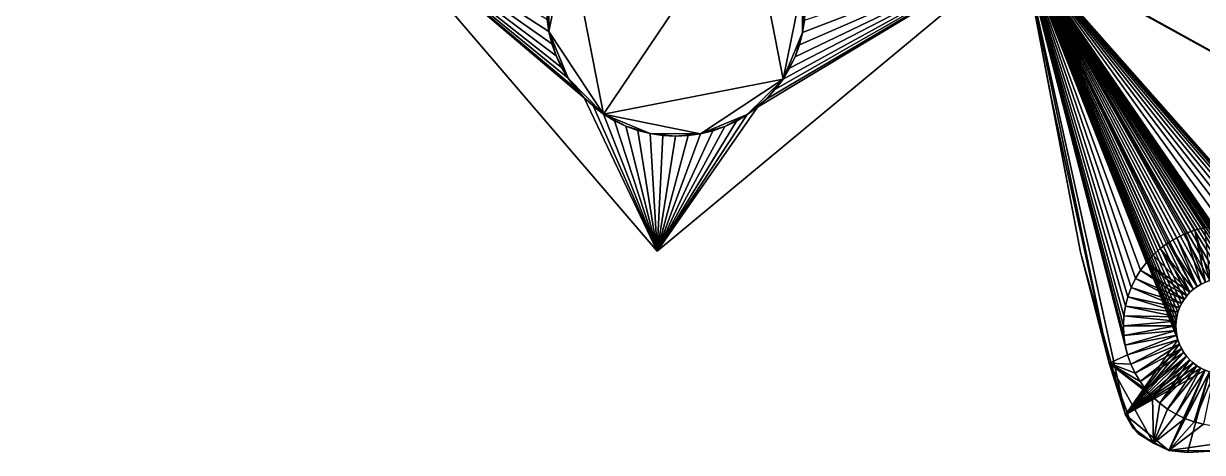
# Model space of a CAD drawing. Extents: x -90 to 90, y -51 to 49.
# Drawn here: x 31.41 to 69.26, y -50.86 to -37.09 of the extents above; entities that cross this region are included whole.
import ezdxf

# ---------------------------------------------------------------- set-up
doc = ezdxf.new("R2010")
doc.units = 0

msp = doc.modelspace()

# ---------------------------------------------------------------- linework, layer by layer
for points in [[(63.477, -34.648, 2), (71.208, -45.958, 2), (67.036, -10.72, 2)], [(71.208, -45.958, 2), (67.1, -10.856, 2), (67.036, -10.72, 2)], [(71.285, -46.087, 2), (67.176, -10.985, 2), (67.1, -10.856, 2)], [(71.208, -45.958, 2), (71.285, -46.087, 2), (67.1, -10.856, 2)], [(71.348, -46.223, 2), (77.166, -26.539, 2), (67.176, -10.985, 2)], [(71.285, -46.087, 2), (71.348, -46.223, 2), (67.176, -10.985, 2)], [(79.31, -38.386, 0), (29.352, -15.78, 0), (29.326, -15.768, 0)], [(79.068, -38.058, 0), (79.31, -38.386, 0), (29.326, -15.768, 0)], [(78.86, -37.708, 0), (79.068, -38.058, 0), (29.326, -15.768, 0)], [(78.688, -37.339, 0), (78.86, -37.708, 0), (29.326, -15.768, 0)], [(78.552, -36.955, 0), (78.688, -37.339, 0), (29.326, -15.768, 0)], [(79.582, -38.689, 0), (29.611, -15.904, 0), (29.352, -15.78, 0)], [(79.31, -38.386, 0), (79.582, -38.689, 0), (29.352, -15.78, 0)], [(81.784, -44.737, 0), (63.477, -34.648, 0), (29.611, -15.904, 0)], [(79.883, -38.964, 0), (81.784, -44.737, 0), (29.611, -15.904, 0)], [(79.582, -38.689, 0), (79.883, -38.964, 0), (29.611, -15.904, 0)], [(50.031, -39.998, 0.2), (48.907, -34.238, 0.2), (54.668, -33.114, 0.2)], [(54.668, -33.114, 0.2), (55.791, -38.875, 0.2), (50.031, -39.998, 0.2)], [(54.668, -33.114, 0.2), (56.422, -35.762, 0.2), (55.791, -38.875, 0.2)], [(42.509, -33.617, 2), (51.75, -44.395, 2), (63.477, -34.648, 2)], [(42.509, -33.617, 0), (48.218, -36.947, 0), (48.276, -37.35, 0)], [(42.509, -33.617, 0), (48.276, -37.35, 0), (48.373, -37.746, 0)], [(42.509, -33.617, 0), (48.373, -37.746, 0), (48.509, -38.13, 0)], [(42.509, -33.617, 0), (48.509, -38.13, 0), (48.682, -38.499, 0)], [(49.404, -39.48, 0), (51.75, -44.395, 0), (42.509, -33.617, 0)], [(49.131, -39.177, 0), (49.404, -39.48, 0), (42.509, -33.617, 0)], [(42.509, -33.617, 0), (48.682, -38.499, 0), (48.89, -38.849, 0)], [(42.509, -33.617, 0), (48.89, -38.849, 0), (49.131, -39.177, 0)], [(51.75, -44.395, 0), (51.75, -44.395, 2), (42.509, -33.617, 2)], [(51.75, -44.395, 0), (42.509, -33.617, 2), (42.509, -33.617, 0)], [(48.276, -37.35, 0.2), (48.282, -35.731, 0.2), (48.907, -34.238, 0.2)], [(50.031, -39.998, 0.2), (48.276, -37.35, 0.2), (48.907, -34.238, 0.2)], [(63.477, -34.648, 0), (51.75, -44.395, 0), (54.97, -39.774, 0)], [(63.477, -34.648, 0), (63.477, -34.648, 2), (51.75, -44.395, 2)], [(63.477, -34.648, 0), (51.75, -44.395, 2), (51.75, -44.395, 0)], [(63.477, -34.648, 0), (54.97, -39.774, 0), (55.273, -39.502, 0)], [(63.477, -34.648, 0), (55.273, -39.502, 0), (55.547, -39.201, 0)], [(63.477, -34.648, 0), (55.547, -39.201, 0), (55.791, -38.875, 0)], [(63.477, -34.648, 0), (55.791, -38.875, 0), (56.002, -38.526, 0)], [(63.477, -34.648, 0), (56.002, -38.526, 0), (56.177, -38.159, 0)], [(63.477, -34.648, 0), (56.177, -38.159, 0), (56.316, -37.776, 0)], [(63.477, -34.648, 0), (56.316, -37.776, 0), (56.416, -37.381, 0)], [(63.477, -34.648, 0), (56.416, -37.381, 0), (56.478, -36.978, 0)], [(63.477, -34.648, 2), (64.386, -39.414, 2), (65.342, -44.424, 2)], [(63.477, -34.648, 2), (65.342, -44.424, 2), (66.787, -49.648, 2)], [(63.477, -34.648, 2), (66.787, -49.648, 2), (68.467, -47.242, 2)], [(63.477, -34.648, 2), (68.467, -47.242, 2), (68.431, -47.096, 2)], [(63.477, -34.648, 2), (68.431, -47.096, 2), (68.41, -46.947, 2)], [(63.477, -34.648, 2), (68.41, -46.947, 2), (68.403, -46.797, 2)], [(63.477, -34.648, 2), (68.403, -46.797, 2), (68.411, -46.647, 2)], [(63.477, -34.648, 2), (68.411, -46.647, 2), (68.433, -46.499, 2)], [(63.477, -34.648, 2), (68.433, -46.499, 2), (68.47, -46.354, 2)], [(63.477, -34.648, 2), (68.47, -46.354, 2), (68.521, -46.212, 2)], [(63.477, -34.648, 2), (68.521, -46.212, 2), (68.586, -46.077, 2)], [(63.477, -34.648, 2), (68.586, -46.077, 2), (68.664, -45.948, 2)], [(63.477, -34.648, 2), (68.664, -45.948, 2), (68.754, -45.828, 2)], [(63.477, -34.648, 2), (68.754, -45.828, 2), (68.855, -45.717, 2)], [(63.477, -34.648, 2), (68.855, -45.717, 2), (68.967, -45.617, 2)], [(63.477, -34.648, 2), (68.967, -45.617, 2), (69.087, -45.528, 2)], [(63.477, -34.648, 2), (69.087, -45.528, 2), (69.217, -45.451, 2)], [(63.477, -34.648, 2), (69.217, -45.451, 2), (69.353, -45.387, 2)], [(63.477, -34.648, 2), (69.353, -45.387, 2), (69.494, -45.337, 2)], [(63.477, -34.648, 2), (69.494, -45.337, 2), (69.64, -45.301, 2)], [(63.477, -34.648, 2), (69.64, -45.301, 2), (69.788, -45.28, 2)], [(63.477, -34.648, 2), (69.788, -45.28, 2), (69.938, -45.273, 2)], [(63.477, -34.648, 2), (69.938, -45.273, 2), (70.088, -45.281, 2)], [(63.477, -34.648, 2), (70.088, -45.281, 2), (70.237, -45.304, 2)], [(63.477, -34.648, 2), (70.237, -45.304, 2), (70.382, -45.341, 2)], [(63.477, -34.648, 2), (70.382, -45.341, 2), (70.524, -45.392, 2)], [(63.477, -34.648, 2), (70.524, -45.392, 2), (70.659, -45.457, 2)], [(63.477, -34.648, 2), (70.659, -45.457, 2), (70.788, -45.534, 2)], [(63.477, -34.648, 2), (70.788, -45.534, 2), (70.908, -45.624, 2)], [(63.477, -34.648, 2), (70.908, -45.624, 2), (71.019, -45.725, 2)], [(63.477, -34.648, 2), (71.019, -45.725, 2), (71.119, -45.837, 2)], [(63.477, -34.648, 2), (71.119, -45.837, 2), (71.208, -45.958, 2)], [(66.258, -47.996, 0), (64.386, -39.414, 0), (63.477, -34.648, 0)], [(66.855, -47.724, 0), (66.258, -47.996, 0), (63.477, -34.648, 0)], [(66.779, -47.418, 0), (66.855, -47.724, 0), (63.477, -34.648, 0)], [(66.734, -47.106, 0), (66.779, -47.418, 0), (63.477, -34.648, 0)], [(66.72, -46.791, 0), (66.734, -47.106, 0), (63.477, -34.648, 0)], [(66.736, -46.476, 0), (66.72, -46.791, 0), (63.477, -34.648, 0)], [(66.784, -46.165, 0), (66.736, -46.476, 0), (63.477, -34.648, 0)], [(66.862, -45.859, 0), (66.784, -46.165, 0), (63.477, -34.648, 0)], [(66.969, -45.562, 0), (66.862, -45.859, 0), (63.477, -34.648, 0)], [(67.105, -45.278, 0), (66.969, -45.562, 0), (63.477, -34.648, 0)], [(67.268, -45.008, 0), (67.105, -45.278, 0), (63.477, -34.648, 0)], [(67.457, -44.756, 0), (67.268, -45.008, 0), (63.477, -34.648, 0)], [(67.669, -44.523, 0), (67.457, -44.756, 0), (63.477, -34.648, 0)], [(67.904, -44.312, 0), (67.669, -44.523, 0), (63.477, -34.648, 0)], [(68.158, -44.125, 0), (67.904, -44.312, 0), (63.477, -34.648, 0)], [(68.429, -43.964, 0), (68.158, -44.125, 0), (63.477, -34.648, 0)], [(68.714, -43.83, 0), (68.429, -43.964, 0), (63.477, -34.648, 0)], [(69.012, -43.725, 0), (68.714, -43.83, 0), (63.477, -34.648, 0)], [(69.318, -43.65, 0), (69.012, -43.725, 0), (63.477, -34.648, 0)], [(69.63, -43.605, 0), (69.318, -43.65, 0), (63.477, -34.648, 0)], [(69.945, -43.59, 0), (69.63, -43.605, 0), (63.477, -34.648, 0)], [(70.26, -43.607, 0), (69.945, -43.59, 0), (63.477, -34.648, 0)], [(70.571, -43.654, 0), (70.26, -43.607, 0), (63.477, -34.648, 0)], [(70.877, -43.732, 0), (70.571, -43.654, 0), (63.477, -34.648, 0)], [(71.173, -43.839, 0), (70.877, -43.732, 0), (63.477, -34.648, 0)], [(71.458, -43.975, 0), (71.173, -43.839, 0), (63.477, -34.648, 0)], [(71.728, -44.138, 0), (71.458, -43.975, 0), (63.477, -34.648, 0)], [(71.98, -44.327, 0), (71.728, -44.138, 0), (63.477, -34.648, 0)], [(72.213, -44.54, 0), (71.98, -44.327, 0), (63.477, -34.648, 0)], [(72.424, -44.774, 0), (72.213, -44.54, 0), (63.477, -34.648, 0)], [(81.784, -44.737, 0), (72.424, -44.774, 0), (63.477, -34.648, 0)], [(64.386, -39.414, 0), (64.386, -39.414, 2), (63.477, -34.648, 2)], [(64.386, -39.414, 0), (63.477, -34.648, 2), (63.477, -34.648, 0)], [(48.276, -37.35, 0.2), (48.199, -36.541, 0.2), (48.282, -35.731, 0.2)], [(56.422, -35.762, 0.2), (56.416, -37.381, 0.2), (55.791, -38.875, 0.2)], [(56.422, -35.762, 0.2), (56.499, -36.572, 0.2), (56.416, -37.381, 0.2)], [(48.276, -37.35, 0.2), (48.218, -36.947, 0.2), (48.199, -36.541, 0.2)], [(56.499, -36.572, 0.2), (56.478, -36.978, 0.2), (56.416, -37.381, 0.2)], [(48.218, -36.947, 0), (48.218, -36.947, 0.2), (48.276, -37.35, 0.2)], [(48.218, -36.947, 0), (48.276, -37.35, 0.2), (48.276, -37.35, 0)], [(56.416, -37.381, 0.2), (56.478, -36.978, 0.2), (56.478, -36.978, 0)], [(56.416, -37.381, 0.2), (56.478, -36.978, 0), (56.416, -37.381, 0)], [(48.276, -37.35, 0), (48.276, -37.35, 0.2), (48.373, -37.746, 0.2)], [(48.276, -37.35, 0), (48.373, -37.746, 0.2), (48.373, -37.746, 0)], [(48.509, -38.13, 0.2), (48.373, -37.746, 0.2), (48.276, -37.35, 0.2)], [(48.89, -38.849, 0.2), (48.509, -38.13, 0.2), (48.276, -37.35, 0.2)], [(50.031, -39.998, 0.2), (48.89, -38.849, 0.2), (48.276, -37.35, 0.2)], [(56.416, -37.381, 0.2), (56.177, -38.159, 0.2), (55.791, -38.875, 0.2)], [(56.416, -37.381, 0.2), (56.316, -37.776, 0.2), (56.177, -38.159, 0.2)], [(56.316, -37.776, 0.2), (56.416, -37.381, 0.2), (56.416, -37.381, 0)], [(56.316, -37.776, 0.2), (56.416, -37.381, 0), (56.316, -37.776, 0)], [(48.373, -37.746, 0), (48.373, -37.746, 0.2), (48.509, -38.13, 0.2)], [(48.373, -37.746, 0), (48.509, -38.13, 0.2), (48.509, -38.13, 0)], [(56.177, -38.159, 0.2), (56.316, -37.776, 0.2), (56.316, -37.776, 0)], [(56.177, -38.159, 0.2), (56.316, -37.776, 0), (56.177, -38.159, 0)], [(48.509, -38.13, 0), (48.509, -38.13, 0.2), (48.682, -38.499, 0.2)], [(48.509, -38.13, 0), (48.682, -38.499, 0.2), (48.682, -38.499, 0)], [(48.89, -38.849, 0.2), (48.682, -38.499, 0.2), (48.509, -38.13, 0.2)], [(56.177, -38.159, 0.2), (56.002, -38.526, 0.2), (55.791, -38.875, 0.2)], [(56.002, -38.526, 0.2), (56.177, -38.159, 0.2), (56.177, -38.159, 0)], [(56.002, -38.526, 0.2), (56.177, -38.159, 0), (56.002, -38.526, 0)], [(48.682, -38.499, 0), (48.682, -38.499, 0.2), (48.89, -38.849, 0.2)], [(48.682, -38.499, 0), (48.89, -38.849, 0.2), (48.89, -38.849, 0)], [(55.791, -38.875, 0.2), (56.002, -38.526, 0.2), (56.002, -38.526, 0)], [(55.791, -38.875, 0.2), (56.002, -38.526, 0), (55.791, -38.875, 0)], [(48.89, -38.849, 0), (48.89, -38.849, 0.2), (49.131, -39.177, 0.2)], [(48.89, -38.849, 0), (49.131, -39.177, 0.2), (49.131, -39.177, 0)], [(49.404, -39.48, 0.2), (49.131, -39.177, 0.2), (48.89, -38.849, 0.2)], [(50.031, -39.998, 0.2), (49.404, -39.48, 0.2), (48.89, -38.849, 0.2)], [(55.791, -38.875, 0.2), (53.143, -40.629, 0.2), (50.031, -39.998, 0.2)], [(55.791, -38.875, 0.2), (54.642, -40.015, 0.2), (53.143, -40.629, 0.2)], [(55.791, -38.875, 0.2), (55.273, -39.502, 0.2), (54.642, -40.015, 0.2)], [(55.791, -38.875, 0.2), (55.547, -39.201, 0.2), (55.273, -39.502, 0.2)], [(55.547, -39.201, 0.2), (55.791, -38.875, 0.2), (55.791, -38.875, 0)], [(55.547, -39.201, 0.2), (55.791, -38.875, 0), (55.547, -39.201, 0)], [(49.131, -39.177, 0), (49.131, -39.177, 0.2), (49.404, -39.48, 0.2)], [(49.131, -39.177, 0), (49.404, -39.48, 0.2), (49.404, -39.48, 0)], [(55.273, -39.502, 0.2), (55.547, -39.201, 0.2), (55.547, -39.201, 0)], [(55.273, -39.502, 0.2), (55.547, -39.201, 0), (55.273, -39.502, 0)], [(49.404, -39.48, 0), (49.704, -39.754, 0), (51.75, -44.395, 0)], [(49.404, -39.48, 0), (49.404, -39.48, 0.2), (49.704, -39.754, 0.2)], [(49.404, -39.48, 0), (49.704, -39.754, 0.2), (49.704, -39.754, 0)], [(50.031, -39.998, 0.2), (49.704, -39.754, 0.2), (49.404, -39.48, 0.2)], [(55.273, -39.502, 0.2), (54.97, -39.774, 0.2), (54.642, -40.015, 0.2)], [(54.97, -39.774, 0.2), (55.273, -39.502, 0.2), (55.273, -39.502, 0)], [(54.97, -39.774, 0.2), (55.273, -39.502, 0), (54.97, -39.774, 0)], [(66.258, -47.996, 0), (65.342, -44.424, 0), (64.386, -39.414, 0)], [(65.342, -44.424, 0), (65.342, -44.424, 2), (64.386, -39.414, 2)], [(65.342, -44.424, 0), (64.386, -39.414, 2), (64.386, -39.414, 0)], [(49.704, -39.754, 0), (50.031, -39.998, 0), (51.75, -44.395, 0)], [(49.704, -39.754, 0), (49.704, -39.754, 0.2), (50.031, -39.998, 0.2)], [(49.704, -39.754, 0), (50.031, -39.998, 0.2), (50.031, -39.998, 0)], [(50.031, -39.998, 0), (50.379, -40.209, 0), (51.75, -44.395, 0)], [(50.031, -39.998, 0), (50.031, -39.998, 0.2), (50.379, -40.209, 0.2)], [(50.031, -39.998, 0), (50.379, -40.209, 0.2), (50.379, -40.209, 0)], [(50.747, -40.384, 0.2), (50.379, -40.209, 0.2), (50.031, -39.998, 0.2)], [(51.524, -40.623, 0.2), (50.747, -40.384, 0.2), (50.031, -39.998, 0.2)], [(53.143, -40.629, 0.2), (51.524, -40.623, 0.2), (50.031, -39.998, 0.2)], [(51.75, -44.395, 0), (54.642, -40.015, 0), (54.97, -39.774, 0)], [(51.75, -44.395, 0), (54.292, -40.223, 0), (54.642, -40.015, 0)], [(54.642, -40.015, 0.2), (53.923, -40.396, 0.2), (53.143, -40.629, 0.2)], [(54.642, -40.015, 0.2), (54.292, -40.223, 0.2), (53.923, -40.396, 0.2)], [(54.292, -40.223, 0.2), (54.642, -40.015, 0.2), (54.642, -40.015, 0)], [(54.292, -40.223, 0.2), (54.642, -40.015, 0), (54.292, -40.223, 0)], [(54.642, -40.015, 0.2), (54.97, -39.774, 0.2), (54.97, -39.774, 0)], [(54.642, -40.015, 0.2), (54.97, -39.774, 0), (54.642, -40.015, 0)], [(50.379, -40.209, 0), (50.747, -40.384, 0), (51.75, -44.395, 0)], [(50.379, -40.209, 0), (50.379, -40.209, 0.2), (50.747, -40.384, 0.2)], [(50.379, -40.209, 0), (50.747, -40.384, 0.2), (50.747, -40.384, 0)], [(50.747, -40.384, 0), (51.13, -40.523, 0), (51.75, -44.395, 0)], [(50.747, -40.384, 0), (50.747, -40.384, 0.2), (51.13, -40.523, 0.2)], [(50.747, -40.384, 0), (51.13, -40.523, 0.2), (51.13, -40.523, 0)], [(51.524, -40.623, 0.2), (51.13, -40.523, 0.2), (50.747, -40.384, 0.2)], [(51.75, -44.395, 0), (53.923, -40.396, 0), (54.292, -40.223, 0)], [(51.75, -44.395, 0), (53.539, -40.532, 0), (53.923, -40.396, 0)], [(53.923, -40.396, 0.2), (53.539, -40.532, 0.2), (53.143, -40.629, 0.2)], [(53.539, -40.532, 0.2), (53.923, -40.396, 0.2), (53.923, -40.396, 0)], [(53.539, -40.532, 0.2), (53.923, -40.396, 0), (53.539, -40.532, 0)], [(53.923, -40.396, 0.2), (54.292, -40.223, 0.2), (54.292, -40.223, 0)], [(53.923, -40.396, 0.2), (54.292, -40.223, 0), (53.923, -40.396, 0)], [(51.13, -40.523, 0), (51.524, -40.623, 0), (51.75, -44.395, 0)], [(51.13, -40.523, 0), (51.13, -40.523, 0.2), (51.524, -40.623, 0.2)], [(51.13, -40.523, 0), (51.524, -40.623, 0.2), (51.524, -40.623, 0)], [(51.524, -40.623, 0), (51.927, -40.685, 0), (51.75, -44.395, 0)], [(51.524, -40.623, 0), (51.524, -40.623, 0.2), (51.927, -40.685, 0.2)], [(51.524, -40.623, 0), (51.927, -40.685, 0.2), (51.927, -40.685, 0)], [(52.334, -40.706, 0.2), (51.927, -40.685, 0.2), (51.524, -40.623, 0.2)], [(53.143, -40.629, 0.2), (52.334, -40.706, 0.2), (51.524, -40.623, 0.2)], [(51.75, -44.395, 0), (53.143, -40.629, 0), (53.539, -40.532, 0)], [(51.75, -44.395, 0), (52.74, -40.688, 0), (53.143, -40.629, 0)], [(51.75, -44.395, 0), (51.927, -40.685, 0), (52.334, -40.706, 0)], [(51.75, -44.395, 0), (52.334, -40.706, 0), (52.74, -40.688, 0)], [(51.927, -40.685, 0), (51.927, -40.685, 0.2), (52.334, -40.706, 0.2)], [(51.927, -40.685, 0), (52.334, -40.706, 0.2), (52.334, -40.706, 0)], [(53.143, -40.629, 0.2), (52.74, -40.688, 0.2), (52.334, -40.706, 0.2)], [(52.334, -40.706, 0.2), (52.74, -40.688, 0.2), (52.74, -40.688, 0)], [(52.334, -40.706, 0.2), (52.74, -40.688, 0), (52.334, -40.706, 0)], [(52.74, -40.688, 0.2), (53.143, -40.629, 0.2), (53.143, -40.629, 0)], [(52.74, -40.688, 0.2), (53.143, -40.629, 0), (52.74, -40.688, 0)], [(53.143, -40.629, 0.2), (53.539, -40.532, 0.2), (53.539, -40.532, 0)], [(53.143, -40.629, 0.2), (53.539, -40.532, 0), (53.143, -40.629, 0)], [(68.714, -43.83, 0), (69.217, -45.451, 1.2), (68.429, -43.964, 0)], [(69.012, -43.725, 0), (69.353, -45.387, 1.2), (68.714, -43.83, 0)], [(68.714, -43.83, 0), (69.353, -45.387, 1.2), (69.217, -45.451, 1.2)], [(69.318, -43.65, 0), (69.494, -45.337, 1.2), (69.012, -43.725, 0)], [(69.012, -43.725, 0), (69.494, -45.337, 1.2), (69.353, -45.387, 1.2)], [(68.158, -44.125, 0), (68.967, -45.617, 1.2), (67.904, -44.312, 0)], [(68.429, -43.964, 0), (69.087, -45.528, 1.2), (68.158, -44.125, 0)], [(68.158, -44.125, 0), (69.087, -45.528, 1.2), (68.967, -45.617, 1.2)], [(68.429, -43.964, 0), (69.217, -45.451, 1.2), (69.087, -45.528, 1.2)], [(65.342, -44.424, 2), (66.258, -47.996, 2), (66.787, -49.648, 2)], [(65.342, -44.424, 2), (65.342, -44.424, 0), (66.258, -47.996, 0)], [(65.342, -44.424, 2), (66.258, -47.996, 0), (66.258, -47.996, 2)], [(68.855, -45.717, 1.2), (67.457, -44.756, 0), (67.669, -44.523, 0)], [(67.904, -44.312, 0), (68.855, -45.717, 1.2), (67.669, -44.523, 0)], [(67.904, -44.312, 0), (68.967, -45.617, 1.2), (68.855, -45.717, 1.2)], [(68.664, -45.948, 1.2), (67.105, -45.278, 0), (67.268, -45.008, 0)], [(68.754, -45.828, 1.2), (67.268, -45.008, 0), (67.457, -44.756, 0)], [(68.754, -45.828, 1.2), (68.664, -45.948, 1.2), (67.268, -45.008, 0)], [(68.855, -45.717, 1.2), (68.754, -45.828, 1.2), (67.457, -44.756, 0)], [(68.586, -46.077, 1.2), (66.969, -45.562, 0), (67.105, -45.278, 0)], [(68.664, -45.948, 1.2), (68.586, -46.077, 1.2), (67.105, -45.278, 0)], [(69.217, -45.451, 1.2), (69.353, -45.387, 1.2), (69.353, -45.387, 2)], [(69.217, -45.451, 1.2), (69.353, -45.387, 2), (69.217, -45.451, 2)], [(68.521, -46.212, 1.2), (66.862, -45.859, 0), (66.969, -45.562, 0)], [(68.586, -46.077, 1.2), (68.521, -46.212, 1.2), (66.969, -45.562, 0)], [(68.754, -45.828, 1.2), (68.855, -45.717, 1.2), (68.855, -45.717, 2)], [(68.754, -45.828, 1.2), (68.855, -45.717, 2), (68.754, -45.828, 2)], [(68.855, -45.717, 1.2), (68.967, -45.617, 1.2), (68.967, -45.617, 2)], [(68.855, -45.717, 1.2), (68.967, -45.617, 2), (68.855, -45.717, 2)], [(68.967, -45.617, 1.2), (69.087, -45.528, 1.2), (69.087, -45.528, 2)], [(68.967, -45.617, 1.2), (69.087, -45.528, 2), (68.967, -45.617, 2)], [(69.087, -45.528, 1.2), (69.217, -45.451, 1.2), (69.217, -45.451, 2)], [(69.087, -45.528, 1.2), (69.217, -45.451, 2), (69.087, -45.528, 2)], [(68.433, -46.499, 1.2), (66.736, -46.476, 0), (66.784, -46.165, 0)], [(68.47, -46.354, 1.2), (66.784, -46.165, 0), (66.862, -45.859, 0)], [(68.47, -46.354, 1.2), (68.433, -46.499, 1.2), (66.784, -46.165, 0)], [(68.521, -46.212, 1.2), (68.47, -46.354, 1.2), (66.862, -45.859, 0)], [(68.521, -46.212, 1.2), (68.586, -46.077, 1.2), (68.586, -46.077, 2)], [(68.521, -46.212, 1.2), (68.586, -46.077, 2), (68.521, -46.212, 2)], [(68.586, -46.077, 1.2), (68.664, -45.948, 1.2), (68.664, -45.948, 2)], [(68.586, -46.077, 1.2), (68.664, -45.948, 2), (68.586, -46.077, 2)], [(68.664, -45.948, 1.2), (68.754, -45.828, 1.2), (68.754, -45.828, 2)], [(68.664, -45.948, 1.2), (68.754, -45.828, 2), (68.664, -45.948, 2)], [(68.411, -46.647, 1.2), (66.72, -46.791, 0), (66.736, -46.476, 0)], [(68.433, -46.499, 1.2), (68.411, -46.647, 1.2), (66.736, -46.476, 0)], [(68.411, -46.647, 1.2), (68.433, -46.499, 1.2), (68.433, -46.499, 2)], [(68.411, -46.647, 1.2), (68.433, -46.499, 2), (68.411, -46.647, 2)], [(68.433, -46.499, 1.2), (68.47, -46.354, 1.2), (68.47, -46.354, 2)], [(68.433, -46.499, 1.2), (68.47, -46.354, 2), (68.433, -46.499, 2)], [(68.47, -46.354, 1.2), (68.521, -46.212, 1.2), (68.521, -46.212, 2)], [(68.47, -46.354, 1.2), (68.521, -46.212, 2), (68.47, -46.354, 2)], [(68.411, -46.647, 1.2), (68.403, -46.797, 1.2), (66.72, -46.791, 0)], [(68.403, -46.797, 1.2), (66.734, -47.106, 0), (66.72, -46.791, 0)], [(68.403, -46.797, 1.2), (68.41, -46.947, 1.2), (66.734, -47.106, 0)], [(68.403, -46.797, 1.2), (68.411, -46.647, 1.2), (68.411, -46.647, 2)], [(68.403, -46.797, 1.2), (68.411, -46.647, 2), (68.403, -46.797, 2)], [(68.41, -46.947, 1.2), (68.403, -46.797, 1.2), (68.403, -46.797, 2)], [(68.41, -46.947, 1.2), (68.403, -46.797, 2), (68.41, -46.947, 2)], [(68.41, -46.947, 1.2), (66.779, -47.418, 0), (66.734, -47.106, 0)], [(68.41, -46.947, 1.2), (68.431, -47.096, 1.2), (66.779, -47.418, 0)], [(68.431, -47.096, 1.2), (66.855, -47.724, 0), (66.779, -47.418, 0)], [(66.787, -49.648, 2), (68.517, -47.383, 2), (68.467, -47.242, 2)], [(68.431, -47.096, 1.2), (68.467, -47.242, 1.2), (66.855, -47.724, 0)], [(68.467, -47.242, 1.2), (66.96, -48.022, 0), (66.855, -47.724, 0)], [(68.467, -47.242, 1.2), (68.517, -47.383, 1.2), (66.96, -48.022, 0)], [(68.431, -47.096, 1.2), (68.41, -46.947, 1.2), (68.41, -46.947, 2)], [(68.431, -47.096, 1.2), (68.41, -46.947, 2), (68.431, -47.096, 2)], [(68.467, -47.242, 1.2), (68.431, -47.096, 1.2), (68.431, -47.096, 2)], [(68.467, -47.242, 1.2), (68.431, -47.096, 2), (68.467, -47.242, 2)], [(68.517, -47.383, 1.2), (68.467, -47.242, 1.2), (68.467, -47.242, 2)], [(68.517, -47.383, 1.2), (68.467, -47.242, 2), (68.517, -47.383, 2)], [(66.787, -49.648, 2), (68.581, -47.519, 2), (68.517, -47.383, 2)], [(66.787, -49.648, 2), (68.657, -47.648, 2), (68.581, -47.519, 2)], [(66.787, -49.648, 2), (68.746, -47.769, 2), (68.657, -47.648, 2)], [(68.517, -47.383, 1.2), (67.093, -48.307, 0), (66.96, -48.022, 0)], [(68.517, -47.383, 1.2), (68.581, -47.519, 1.2), (67.093, -48.307, 0)], [(68.581, -47.519, 1.2), (67.254, -48.578, 0), (67.093, -48.307, 0)], [(68.581, -47.519, 1.2), (68.657, -47.648, 1.2), (67.254, -48.578, 0)], [(68.657, -47.648, 1.2), (67.441, -48.832, 0), (67.254, -48.578, 0)], [(68.657, -47.648, 1.2), (68.746, -47.769, 1.2), (67.441, -48.832, 0)], [(68.581, -47.519, 1.2), (68.517, -47.383, 1.2), (68.517, -47.383, 2)], [(68.581, -47.519, 1.2), (68.517, -47.383, 2), (68.581, -47.519, 2)], [(68.657, -47.648, 1.2), (68.581, -47.519, 1.2), (68.581, -47.519, 2)], [(68.657, -47.648, 1.2), (68.581, -47.519, 2), (68.657, -47.648, 2)], [(68.746, -47.769, 1.2), (68.657, -47.648, 1.2), (68.657, -47.648, 2)], [(68.746, -47.769, 1.2), (68.657, -47.648, 2), (68.746, -47.769, 2)], [(66.855, -47.724, 0), (66.96, -48.022, 0), (66.258, -47.996, 0)], [(67.017, -50.071, 0), (66.787, -49.648, 0), (66.258, -47.996, 0)], [(67.684, -50.559, 0), (67.017, -50.071, 0), (66.258, -47.996, 0)], [(67.652, -49.067, 0), (67.684, -50.559, 0), (66.258, -47.996, 0)], [(67.441, -48.832, 0), (67.652, -49.067, 0), (66.258, -47.996, 0)], [(67.254, -48.578, 0), (67.441, -48.832, 0), (66.258, -47.996, 0)], [(67.093, -48.307, 0), (67.254, -48.578, 0), (66.258, -47.996, 0)], [(66.96, -48.022, 0), (67.093, -48.307, 0), (66.258, -47.996, 0)], [(66.787, -49.648, 0), (66.787, -49.648, 2), (66.258, -47.996, 2)], [(66.787, -49.648, 0), (66.258, -47.996, 2), (66.258, -47.996, 0)], [(66.787, -49.648, 2), (68.847, -47.881, 2), (68.746, -47.769, 2)], [(66.787, -49.648, 2), (68.958, -47.982, 2), (68.847, -47.881, 2)], [(66.787, -49.648, 2), (69.078, -48.072, 2), (68.958, -47.982, 2)], [(68.746, -47.769, 1.2), (67.652, -49.067, 0), (67.441, -48.832, 0)], [(68.746, -47.769, 1.2), (68.847, -47.881, 1.2), (67.652, -49.067, 0)], [(68.847, -47.881, 1.2), (67.885, -49.279, 0), (67.652, -49.067, 0)], [(68.847, -47.881, 1.2), (68.958, -47.982, 1.2), (67.885, -49.279, 0)], [(69.078, -48.072, 1.2), (67.885, -49.279, 0), (68.958, -47.982, 1.2)], [(68.847, -47.881, 1.2), (68.746, -47.769, 1.2), (68.746, -47.769, 2)], [(68.847, -47.881, 1.2), (68.746, -47.769, 2), (68.847, -47.881, 2)], [(68.958, -47.982, 1.2), (68.847, -47.881, 1.2), (68.847, -47.881, 2)], [(68.958, -47.982, 1.2), (68.847, -47.881, 2), (68.958, -47.982, 2)], [(69.078, -48.072, 1.2), (68.958, -47.982, 1.2), (68.958, -47.982, 2)], [(69.078, -48.072, 1.2), (68.958, -47.982, 2), (69.078, -48.072, 2)], [(66.787, -49.648, 2), (69.206, -48.15, 2), (69.078, -48.072, 2)], [(66.787, -49.648, 2), (69.342, -48.215, 2), (69.206, -48.15, 2)], [(66.787, -49.648, 2), (68.177, -50.79, 2), (69.342, -48.215, 2)], [(69.078, -48.072, 1.2), (68.138, -49.468, 0), (67.885, -49.279, 0)], [(69.206, -48.15, 1.2), (68.138, -49.468, 0), (69.078, -48.072, 1.2)], [(69.206, -48.15, 1.2), (68.407, -49.631, 0), (68.138, -49.468, 0)], [(68.177, -50.79, 2), (69.483, -48.266, 2), (69.342, -48.215, 2)], [(68.177, -50.79, 2), (68.778, -50.855, 2), (69.483, -48.266, 2)], [(69.342, -48.215, 1.2), (68.407, -49.631, 0), (69.206, -48.15, 1.2)], [(69.342, -48.215, 1.2), (68.692, -49.767, 0), (68.407, -49.631, 0)], [(69.483, -48.266, 1.2), (68.692, -49.767, 0), (69.342, -48.215, 1.2)], [(69.483, -48.266, 1.2), (68.988, -49.874, 0), (68.692, -49.767, 0)], [(69.483, -48.266, 2), (68.778, -50.855, 2), (69.679, -50.803, 2)], [(69.629, -48.303, 1.2), (68.988, -49.874, 0), (69.483, -48.266, 1.2)], [(69.629, -48.303, 1.2), (69.294, -49.952, 0), (68.988, -49.874, 0)], [(69.206, -48.15, 1.2), (69.078, -48.072, 1.2), (69.078, -48.072, 2)], [(69.206, -48.15, 1.2), (69.078, -48.072, 2), (69.206, -48.15, 2)], [(69.342, -48.215, 1.2), (69.206, -48.15, 1.2), (69.206, -48.15, 2)], [(69.342, -48.215, 1.2), (69.206, -48.15, 2), (69.342, -48.215, 2)], [(67.652, -49.067, 0), (67.885, -49.279, 0), (67.684, -50.559, 0)], [(67.885, -49.279, 0), (68.138, -49.468, 0), (67.684, -50.559, 0)], [(68.138, -49.468, 0), (68.407, -49.631, 0), (67.684, -50.559, 0)], [(66.787, -49.648, 2), (67.017, -50.071, 2), (67.208, -50.256, 2)], [(66.787, -49.648, 2), (67.208, -50.256, 2), (68.177, -50.79, 2)], [(67.017, -50.071, 0), (67.017, -50.071, 2), (66.787, -49.648, 2)], [(67.017, -50.071, 0), (66.787, -49.648, 2), (66.787, -49.648, 0)], [(68.407, -49.631, 0), (68.692, -49.767, 0), (67.684, -50.559, 0)], [(68.692, -49.767, 0), (68.177, -50.79, 0), (67.684, -50.559, 0)], [(68.177, -50.79, 0), (68.692, -49.767, 0), (68.988, -49.874, 0)], [(68.177, -50.79, 0), (68.988, -49.874, 0), (69.294, -49.952, 0)], [(71.587, -50.316, 0), (68.177, -50.79, 0), (69.294, -49.952, 0)], [(67.684, -50.559, 0), (67.208, -50.256, 0), (67.017, -50.071, 0)], [(67.208, -50.256, 0), (67.208, -50.256, 2), (67.017, -50.071, 2)], [(67.208, -50.256, 0), (67.017, -50.071, 2), (67.017, -50.071, 0)], [(67.208, -50.256, 2), (67.684, -50.559, 2), (68.177, -50.79, 2)], [(67.684, -50.559, 0), (67.684, -50.559, 2), (67.208, -50.256, 2)], [(67.684, -50.559, 0), (67.208, -50.256, 2), (67.208, -50.256, 0)], [(71.587, -50.316, 0), (69.679, -50.803, 0), (68.177, -50.79, 0)], [(68.177, -50.79, 0), (68.177, -50.79, 2), (67.684, -50.559, 2)], [(68.177, -50.79, 0), (67.684, -50.559, 2), (67.684, -50.559, 0)], [(69.679, -50.803, 0), (68.778, -50.855, 0), (68.177, -50.79, 0)], [(68.778, -50.855, 0), (68.778, -50.855, 2), (68.177, -50.79, 2)], [(68.778, -50.855, 0), (68.177, -50.79, 2), (68.177, -50.79, 0)], [(68.778, -50.855, 2), (68.778, -50.855, 0), (69.679, -50.803, 0)], [(68.778, -50.855, 2), (69.679, -50.803, 0), (69.679, -50.803, 2)]]:
    msp.add_3dface(points)

doc.saveas('drawing.dxf')
